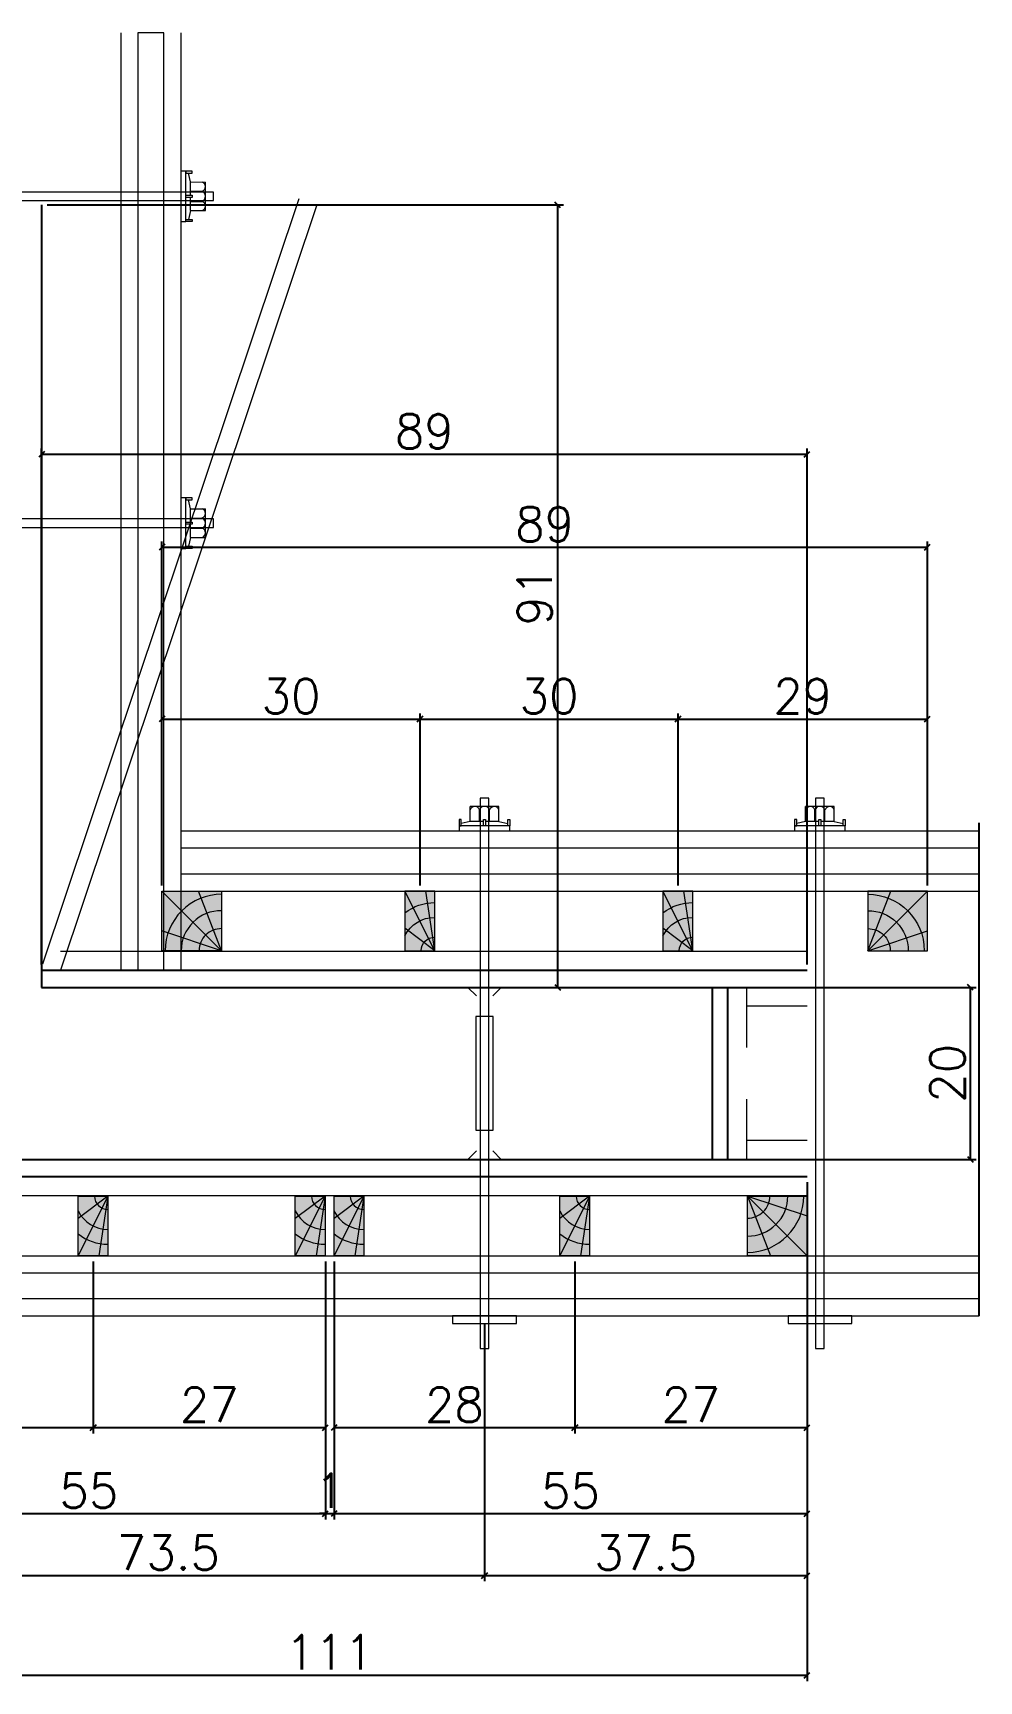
# Model space of a CAD drawing. Extents: x -8482 to 2614, y -517 to 5500.
# Drawn here: x -7983 to -7653, y 154 to 729 of the extents above; entities that cross this region are included whole.
import ezdxf

# ---------------------------------------------------------------- set-up
doc = ezdxf.new("R2010")
doc.units = 0
doc.layers.get('0').update_dxf_attribs({"color": 1, "lineweight": 9})
for name, color, linetype, lineweight in [('AGULHA', 1, 'Continuous', 15), ('BARRA_ANCORAGEM', 1, 'Continuous', 15), ('HACHURA_MEIOPONTALETE', 33, 'Continuous', 15), ('HACHURA_PONTALETE', 23, 'Continuous', 15), ('MEIOPONTALE_3_5X7', 12, 'Continuous', 15), ('PERFIL_METALICO', 7, 'Continuous', 15), ('PONTALETE_7X7', 18, 'Continuous', 15), ('SARRAFO_2_2X7', 24, 'Continuous', 15)]:
    doc.layers.add(name, color=color, linetype=linetype, lineweight=lineweight)
for name, color, linetype in [('COTA', 241, 'Continuous'), ('cotas', 4, 'Continuous'), ('NOMENCLATURA', 7, 'Continuous')]:
    doc.layers.add(name, color=color, linetype=linetype)
doc.layers.add('hachura-chapa', color=7, linetype='Continuous', true_color=0xd07990)
doc.styles.add('Romans', font='romans.shx', dxfattribs={"height": 12})
doc.dimstyles.new('COTAX3', dxfattribs={"dimtxt": 12, "dimasz": 2, "dimexe": 2, "dimexo": 2, "dimgap": 2, "dimtad": 1, "dimdec": 1, "dimlfac": 0.333333, "dimzin": 12, "dimdsep": 46, "dimtxsty": 'Romans', "dimblk": 'OBLIQUE', "dimcen": 9, "dimclrd": 4, "dimclre": 4, "dimclrt": 240, "dimaunit": 1, "dimadec": 8, "dimazin": 3, "dimtfac": 1, "dimtdec": 1, "dimtix": 1, "dimtmove": 0, "dimatfit": 2, "dimldrblk": 'OBLIQUE', "dimfxl": 1, "dimtolj": 1, "dimtzin": 0, "dimlwd": -1, "dimlwe": -1, "dimarcsym": 0})

# ---------------------------------------------------------------- blocks, each defined once
blk = doc.blocks.new('_Oblique')
at = {"color": 0, "linetype": 'ByBlock', "lineweight": -2}
blk.add_line((-0.5, -0.5), (0.5, 0.5), dxfattribs=at)
blk = doc.blocks.new('*D9216')
at = {"layer": 'COTA', "color": 4, "linetype": 'Continuous', "ltscale": 30, "transparency": 16777216}
for p, q in [((-7977.87, 669.5), (-7797.87, 669.5)), ((-7799.87, 669.5), (-7799.87, 396.5)), ((-7977.87, 396.5), (-7797.87, 396.5))]:
    blk.add_line(p, q, dxfattribs=at)
at = {"layer": 'Defpoints', "color": 0, "linetype": 'Continuous', "ltscale": 30, "transparency": 16777216}
for p in [(-7979.87, 669.5), (-7979.87, 396.5), (-7799.87, 396.5)]:
    blk.add_point(p, dxfattribs=at)
at = {"layer": 'COTA', "color": 4, "linetype": 'Continuous', "ltscale": 30, "transparency": 16777216, "xscale": 2, "yscale": 2, "zscale": 2}
for p, rotation in [((-7799.87, 669.5), 90), ((-7799.87, 396.5), 270)]:
    blk.add_blockref('_Oblique', p, dxfattribs=dict(at, rotation=rotation))
at = {"layer": 'COTA', "color": 240, "linetype": 'Continuous', "ltscale": 30, "transparency": 16777216, "insert": (-7807.87, 533), "char_height": 12, "attachment_point": 5, "rotation": 90, "style": 'Romans'}
blk.add_mtext('\\A1;91', dxfattribs=at)
blk = doc.blocks.new('A$C51C4441F')
at = {"layer": 'BARRA_ANCORAGEM'}
for p, q in [((-2.25, 3.4), (-1.79, 5.5)), ((-2.25, 3.4), (-5.81, 3.39)), ((-5.81, 3.39), (-5.81, -3.39)), ((-2.25, 1.2), (-5.02, 1.2)), ((-2.25, 3.4), (-2.25, 3.4)), ((-2.25, 3.4), (-2.25, 0.25)), ((-2.25, -3.4), (-5.81, -3.39)), ((-2.25, -1.2), (-5.02, -1.2)), ((-2.25, -0.25), (-2.25, -3.4)), ((-2.25, -3.4), (-1.79, -5.5))]:
    blk.add_line(p, q, dxfattribs=at)
for points in [[(-2.7, 6), (-1.2, 6), (-1.2, 5.5), (-2.7, 5.5)], [(-1.2, -6), (0, -6), (0, 6), (-1.2, 6)], [(-2.7, 0.25), (-1.2, 0.25), (-1.2, -0.25), (-2.7, -0.25)], [(-2.7, -6), (-1.2, -6), (-1.2, -5.5), (-2.7, -5.5)]]:
    blk.add_lwpolyline(points, close=True, dxfattribs=at)
for centre, radius, start, end in [((-4.66, 2.3), 1.15, 107.7845, 252.2718), ((-4.52, 0), 1.3, 112.648, 247.4083), ((-4.66, -2.3), 1.15, 107.7845, 252.2718)]:
    blk.add_arc(centre, radius, start, end, dxfattribs=at)
blk = doc.blocks.new('PAR.CIM2')
at = {"layer": 'AGULHA', "xscale": 0.49005, "yscale": 0.49005, "zscale": 0.49005, "rotation": 270}
blk.add_blockref('A$C51C4441F', (0, 0), dxfattribs=at)
blk = doc.blocks.new('*D9222')
at = {"layer": 'COTA', "color": 4, "linetype": 'Continuous', "ltscale": 30, "transparency": 16777216}
for p, q in [((-8045.87, 328.5), (-8045.87, 154.5)), ((-7712.87, 328.5), (-7712.87, 154.5)), ((-8045.87, 156.5), (-7712.87, 156.5))]:
    blk.add_line(p, q, dxfattribs=at)
at = {"layer": 'Defpoints', "color": 0, "linetype": 'Continuous', "ltscale": 30, "transparency": 16777216}
for p in [(-8045.87, 330.5), (-7712.87, 330.5), (-7712.87, 156.5)]:
    blk.add_point(p, dxfattribs=at)
at = {"layer": 'COTA', "color": 4, "linetype": 'Continuous', "ltscale": 30, "transparency": 16777216, "xscale": 2, "yscale": 2, "zscale": 2, "rotation": 180}
blk.add_blockref('_Oblique', (-8045.87, 156.5), dxfattribs=at)
at = {"layer": 'COTA', "color": 4, "linetype": 'Continuous', "ltscale": 30, "transparency": 16777216, "xscale": 2, "yscale": 2, "zscale": 2}
blk.add_blockref('_Oblique', (-7712.87, 156.5), dxfattribs=at)
at = {"layer": 'COTA', "color": 240, "linetype": 'Continuous', "ltscale": 30, "transparency": 16777216, "insert": (-7879.37, 164.5), "char_height": 12, "attachment_point": 5, "style": 'Romans'}
blk.add_mtext('\\A1;111', dxfattribs=at)
blk = doc.blocks.new('*D9223')
at = {"layer": 'COTA', "color": 4, "linetype": 'Continuous', "ltscale": 30, "transparency": 16777216}
for p, q in [((-7979.87, 404.5), (-7979.87, 584.5)), ((-7979.87, 582.5), (-7712.87, 582.5)), ((-7712.87, 404.5), (-7712.87, 584.5))]:
    blk.add_line(p, q, dxfattribs=at)
at = {"layer": 'Defpoints', "color": 0, "linetype": 'Continuous', "ltscale": 30, "transparency": 16777216}
for p in [(-7712.87, 582.5), (-7979.87, 402.5), (-7712.87, 402.5)]:
    blk.add_point(p, dxfattribs=at)
at = {"layer": 'COTA', "color": 4, "linetype": 'Continuous', "ltscale": 30, "transparency": 16777216, "xscale": 2, "yscale": 2, "zscale": 2, "rotation": 180}
blk.add_blockref('_Oblique', (-7979.87, 582.5), dxfattribs=at)
at = {"layer": 'COTA', "color": 4, "linetype": 'Continuous', "ltscale": 30, "transparency": 16777216, "xscale": 2, "yscale": 2, "zscale": 2}
blk.add_blockref('_Oblique', (-7712.87, 582.5), dxfattribs=at)
at = {"layer": 'COTA', "color": 240, "linetype": 'Continuous', "ltscale": 30, "transparency": 16777216, "insert": (-7846.37, 590.5), "char_height": 12, "attachment_point": 5, "style": 'Romans'}
blk.add_mtext('\\A1;89', dxfattribs=at)
blk = doc.blocks.new('*D9224')
at = {"layer": 'COTA', "color": 4, "linetype": 'Continuous', "ltscale": 30, "transparency": 16777216}
for p, q in [((-7743.87, 396.5), (-7653.87, 396.5)), ((-7655.87, 336.5), (-7655.87, 396.5)), ((-7743.87, 336.5), (-7653.87, 336.5))]:
    blk.add_line(p, q, dxfattribs=at)
at = {"layer": 'Defpoints', "color": 0, "linetype": 'Continuous', "ltscale": 30, "transparency": 16777216}
for p in [(-7745.87, 396.5), (-7655.87, 396.5), (-7745.87, 336.5)]:
    blk.add_point(p, dxfattribs=at)
at = {"layer": 'COTA', "color": 4, "linetype": 'Continuous', "ltscale": 30, "transparency": 16777216, "xscale": 2, "yscale": 2, "zscale": 2}
for p, rotation in [((-7655.87, 396.5), 90), ((-7655.87, 336.5), 270)]:
    blk.add_blockref('_Oblique', p, dxfattribs=dict(at, rotation=rotation))
at = {"layer": 'COTA', "color": 240, "linetype": 'Continuous', "ltscale": 30, "transparency": 16777216, "insert": (-7663.87, 366.5), "char_height": 12, "attachment_point": 5, "rotation": 90, "style": 'Romans'}
blk.add_mtext('\\A1;20', dxfattribs=at)
blk = doc.blocks.new('MEIOPT')
at = {"layer": 'HACHURA_MEIOPONTALETE'}
h = blk.add_hatch(color=256, dxfattribs=at)
h.dxf.hatch_style = 1
h.paths.add_polyline_path([(0, 0), (7, 0), (7, -14), (0, -14)])
at = {"layer": 'MEIOPONTALE_3_5X7'}
for q in [(0, -14), (0, -5.3), (4.87, -14)]:
    blk.add_line((7, 0), q, dxfattribs=at)
blk.add_lwpolyline([(0, 0), (7, 0), (7, -14), (0, -14)], close=True, dxfattribs=at)
for radius, start in [(3.17, 180), (7.83, 206.5651), (11.31, 231.7782)]:
    blk.add_arc((7, 0), radius, start, 270, dxfattribs=at)
blk = doc.blocks.new('B2A.E4')
at = {"layer": 'MEIOPONTALE_3_5X7', "xscale": 0.495, "yscale": 0.495, "zscale": 0.495}
blk.add_blockref('MEIOPT', (0, 6.93), dxfattribs=at)
blk = doc.blocks.new('*D9225')
at = {"layer": 'COTA', "color": 4, "linetype": 'Continuous', "ltscale": 30, "transparency": 16777216}
for p, q in [((-8045.87, 300.9), (-8045.87, 240.9)), ((-7961.87, 300.9), (-7961.87, 240.9)), ((-8045.87, 242.9), (-7961.87, 242.9))]:
    blk.add_line(p, q, dxfattribs=at)
at = {"layer": 'Defpoints', "color": 0, "linetype": 'Continuous', "ltscale": 30, "transparency": 16777216}
for p in [(-8045.87, 302.9), (-7961.87, 302.9), (-7961.87, 242.9)]:
    blk.add_point(p, dxfattribs=at)
at = {"layer": 'COTA', "color": 4, "linetype": 'Continuous', "ltscale": 30, "transparency": 16777216, "xscale": 2, "yscale": 2, "zscale": 2, "rotation": 180}
blk.add_blockref('_Oblique', (-8045.87, 242.9), dxfattribs=at)
at = {"layer": 'COTA', "color": 4, "linetype": 'Continuous', "ltscale": 30, "transparency": 16777216, "xscale": 2, "yscale": 2, "zscale": 2}
blk.add_blockref('_Oblique', (-7961.87, 242.9), dxfattribs=at)
at = {"layer": 'COTA', "color": 240, "linetype": 'Continuous', "ltscale": 30, "transparency": 16777216, "insert": (-8003.87, 250.9), "char_height": 12, "attachment_point": 5, "style": 'Romans'}
blk.add_mtext('\\A1;28', dxfattribs=at)
blk = doc.blocks.new('*D9226')
at = {"layer": 'COTA', "color": 4, "linetype": 'Continuous', "ltscale": 30, "transparency": 16777216}
for p, q in [((-7961.87, 300.9), (-7961.87, 240.9)), ((-7880.87, 300.9), (-7880.87, 240.9)), ((-7961.87, 242.9), (-7880.87, 242.9))]:
    blk.add_line(p, q, dxfattribs=at)
at = {"layer": 'Defpoints', "color": 0, "linetype": 'Continuous', "ltscale": 30, "transparency": 16777216}
for p in [(-7961.87, 302.9), (-7880.87, 302.9), (-7880.87, 242.9)]:
    blk.add_point(p, dxfattribs=at)
at = {"layer": 'COTA', "color": 4, "linetype": 'Continuous', "ltscale": 30, "transparency": 16777216, "xscale": 2, "yscale": 2, "zscale": 2, "rotation": 180}
blk.add_blockref('_Oblique', (-7961.87, 242.9), dxfattribs=at)
at = {"layer": 'COTA', "color": 4, "linetype": 'Continuous', "ltscale": 30, "transparency": 16777216, "xscale": 2, "yscale": 2, "zscale": 2}
blk.add_blockref('_Oblique', (-7880.87, 242.9), dxfattribs=at)
at = {"layer": 'COTA', "color": 240, "linetype": 'Continuous', "ltscale": 30, "transparency": 16777216, "insert": (-7921.37, 250.9), "char_height": 12, "attachment_point": 5, "style": 'Romans'}
blk.add_mtext('\\A1;27', dxfattribs=at)
blk = doc.blocks.new('*D9227')
at = {"layer": 'COTA', "color": 4, "linetype": 'Continuous', "ltscale": 30, "transparency": 16777216}
for p, q in [((-8045.87, 300.9), (-8045.87, 210.9)), ((-7880.87, 300.9), (-7880.87, 210.9)), ((-8045.87, 212.9), (-7880.87, 212.9))]:
    blk.add_line(p, q, dxfattribs=at)
at = {"layer": 'Defpoints', "color": 0, "linetype": 'Continuous', "ltscale": 30, "transparency": 16777216}
for p in [(-8045.87, 302.9), (-7880.87, 302.9), (-7880.87, 212.9)]:
    blk.add_point(p, dxfattribs=at)
at = {"layer": 'COTA', "color": 4, "linetype": 'Continuous', "ltscale": 30, "transparency": 16777216, "xscale": 2, "yscale": 2, "zscale": 2, "rotation": 180}
blk.add_blockref('_Oblique', (-8045.87, 212.9), dxfattribs=at)
at = {"layer": 'COTA', "color": 4, "linetype": 'Continuous', "ltscale": 30, "transparency": 16777216, "xscale": 2, "yscale": 2, "zscale": 2}
blk.add_blockref('_Oblique', (-7880.87, 212.9), dxfattribs=at)
at = {"layer": 'COTA', "color": 240, "linetype": 'Continuous', "ltscale": 30, "transparency": 16777216, "insert": (-7963.37, 220.9), "char_height": 12, "attachment_point": 5, "style": 'Romans'}
blk.add_mtext('\\A1;55', dxfattribs=at)
blk = doc.blocks.new('*D9228')
at = {"layer": 'COTA', "color": 4, "linetype": 'Continuous', "ltscale": 30, "transparency": 16777216}
for p, q in [((-7880.87, 300.9), (-7880.87, 210.9)), ((-7877.87, 300.9), (-7877.87, 210.9)), ((-7880.87, 212.9), (-7882.87, 212.9)), ((-7880.87, 212.9), (-7877.87, 212.9)), ((-7877.87, 212.9), (-7875.87, 212.9))]:
    blk.add_line(p, q, dxfattribs=at)
at = {"layer": 'Defpoints', "color": 0, "linetype": 'Continuous', "ltscale": 30, "transparency": 16777216}
for p in [(-7880.87, 302.9), (-7877.87, 302.9), (-7877.87, 212.9)]:
    blk.add_point(p, dxfattribs=at)
at = {"layer": 'COTA', "color": 4, "linetype": 'Continuous', "ltscale": 30, "transparency": 16777216, "xscale": 2, "yscale": 2, "zscale": 2}
blk.add_blockref('_Oblique', (-7880.87, 212.9), dxfattribs=at)
at = {"layer": 'COTA', "color": 4, "linetype": 'Continuous', "ltscale": 30, "transparency": 16777216, "xscale": 2, "yscale": 2, "zscale": 2, "rotation": 180}
blk.add_blockref('_Oblique', (-7877.87, 212.9), dxfattribs=at)
at = {"layer": 'COTA', "color": 240, "linetype": 'Continuous', "ltscale": 30, "transparency": 16777216, "insert": (-7879.37, 220.9), "char_height": 12, "attachment_point": 5, "style": 'Romans'}
blk.add_mtext('\\A1;1', dxfattribs=at)
blk = doc.blocks.new('PT')
at = {"layer": 'HACHURA_PONTALETE'}
h = blk.add_hatch(color=256, dxfattribs=at)
h.dxf.hatch_style = 1
h.paths.add_polyline_path([(0, 0), (14, 0), (14, -14), (0, -14)])
at = {"layer": 'PONTALETE_7X7'}
for q in [(0, -14), (0, -5.43), (9.34, -14), (0, -14), (0, -5.43), (9.34, -14)]:
    blk.add_line((14, 0), q, dxfattribs=at)
blk.add_lwpolyline([(0, 0), (14, 0), (14, -14), (0, -14)], close=True, dxfattribs=at)
for centre, radius, start, end in [((14, 0), 13.24, 180, 270), ((14.01, -0.08), 9.41, 179.4828, 269.9104), ((14.01, -0.08), 9.41, 179.4828, 269.9104), ((14.01, -0.08), 5.19, 179.0659, 269.8369), ((14.01, -0.08), 5.19, 179.0659, 269.8369), ((14, 0), 13.24, 180, 270)]:
    blk.add_arc(centre, radius, start, end, dxfattribs=at)
at = {"layer": 'SARRAFO_2_2X7'}
blk.add_lwpolyline([(0, 0), (14, 0), (14, -14), (0, -14)], close=True, dxfattribs=at)
blk = doc.blocks.new('B1A.D2')
at = {"layer": 'PONTALETE_7X7', "xscale": 0.495, "yscale": 0.495, "zscale": 0.495, "rotation": 90.00000000000001}
blk.add_blockref('PT', (-6.93, 0), dxfattribs=at)
blk = doc.blocks.new('*D9229')
at = {"layer": 'COTA', "color": 4, "linetype": 'Continuous', "ltscale": 30, "transparency": 16777216}
for p, q in [((-7877.87, 300.9), (-7877.87, 240.9)), ((-7793.87, 300.9), (-7793.87, 240.9)), ((-7877.87, 242.9), (-7793.87, 242.9))]:
    blk.add_line(p, q, dxfattribs=at)
at = {"layer": 'Defpoints', "color": 0, "linetype": 'Continuous', "ltscale": 30, "transparency": 16777216}
for p in [(-7877.87, 302.9), (-7793.87, 302.9), (-7793.87, 242.9)]:
    blk.add_point(p, dxfattribs=at)
at = {"layer": 'COTA', "color": 4, "linetype": 'Continuous', "ltscale": 30, "transparency": 16777216, "xscale": 2, "yscale": 2, "zscale": 2, "rotation": 180}
blk.add_blockref('_Oblique', (-7877.87, 242.9), dxfattribs=at)
at = {"layer": 'COTA', "color": 4, "linetype": 'Continuous', "ltscale": 30, "transparency": 16777216, "xscale": 2, "yscale": 2, "zscale": 2}
blk.add_blockref('_Oblique', (-7793.87, 242.9), dxfattribs=at)
at = {"layer": 'COTA', "color": 240, "linetype": 'Continuous', "ltscale": 30, "transparency": 16777216, "insert": (-7835.87, 250.9), "char_height": 12, "attachment_point": 5, "style": 'Romans'}
blk.add_mtext('\\A1;28', dxfattribs=at)
blk = doc.blocks.new('*D9230')
at = {"layer": 'COTA', "color": 4, "linetype": 'Continuous', "ltscale": 30, "transparency": 16777216}
for p, q in [((-7793.87, 300.9), (-7793.87, 240.9)), ((-7712.87, 300.9), (-7712.87, 240.9)), ((-7793.87, 242.9), (-7712.87, 242.9))]:
    blk.add_line(p, q, dxfattribs=at)
at = {"layer": 'Defpoints', "color": 0, "linetype": 'Continuous', "ltscale": 30, "transparency": 16777216}
for p in [(-7793.87, 302.9), (-7712.87, 302.9), (-7712.87, 242.9)]:
    blk.add_point(p, dxfattribs=at)
at = {"layer": 'COTA', "color": 4, "linetype": 'Continuous', "ltscale": 30, "transparency": 16777216, "xscale": 2, "yscale": 2, "zscale": 2, "rotation": 180}
blk.add_blockref('_Oblique', (-7793.87, 242.9), dxfattribs=at)
at = {"layer": 'COTA', "color": 4, "linetype": 'Continuous', "ltscale": 30, "transparency": 16777216, "xscale": 2, "yscale": 2, "zscale": 2}
blk.add_blockref('_Oblique', (-7712.87, 242.9), dxfattribs=at)
at = {"layer": 'COTA', "color": 240, "linetype": 'Continuous', "ltscale": 30, "transparency": 16777216, "insert": (-7753.37, 250.9), "char_height": 12, "attachment_point": 5, "style": 'Romans'}
blk.add_mtext('\\A1;27', dxfattribs=at)
blk = doc.blocks.new('*D9231')
at = {"layer": 'COTA', "color": 4, "linetype": 'Continuous', "ltscale": 30, "transparency": 16777216}
for p, q in [((-7877.87, 300.9), (-7877.87, 210.9)), ((-7712.87, 300.9), (-7712.87, 210.9)), ((-7877.87, 212.9), (-7712.87, 212.9))]:
    blk.add_line(p, q, dxfattribs=at)
at = {"layer": 'Defpoints', "color": 0, "linetype": 'Continuous', "ltscale": 30, "transparency": 16777216}
for p in [(-7877.87, 302.9), (-7712.87, 302.9), (-7712.87, 212.9)]:
    blk.add_point(p, dxfattribs=at)
at = {"layer": 'COTA', "color": 4, "linetype": 'Continuous', "ltscale": 30, "transparency": 16777216, "xscale": 2, "yscale": 2, "zscale": 2, "rotation": 180}
blk.add_blockref('_Oblique', (-7877.87, 212.9), dxfattribs=at)
at = {"layer": 'COTA', "color": 4, "linetype": 'Continuous', "ltscale": 30, "transparency": 16777216, "xscale": 2, "yscale": 2, "zscale": 2}
blk.add_blockref('_Oblique', (-7712.87, 212.9), dxfattribs=at)
at = {"layer": 'COTA', "color": 240, "linetype": 'Continuous', "ltscale": 30, "transparency": 16777216, "insert": (-7795.37, 220.9), "char_height": 12, "attachment_point": 5, "style": 'Romans'}
blk.add_mtext('\\A1;55', dxfattribs=at)
blk = doc.blocks.new('B1B.E3')
at = {"layer": 'PONTALETE_7X7', "xscale": 1.5, "yscale": 1.5, "zscale": 1.5, "rotation": 270}
blk.add_blockref('PT', (21, 0), dxfattribs=at)
blk = doc.blocks.new('B1B.E4')
at = {"layer": 'cotas', "xscale": 0.33, "yscale": 0.33, "zscale": 0.33}
blk.add_blockref('B1B.E3', (0, 0), dxfattribs=at)
blk = doc.blocks.new('B2B.E4')
at = {"layer": 'MEIOPONTALE_3_5X7', "xscale": -0.495, "yscale": 0.495, "zscale": 0.495, "rotation": 180}
blk.add_blockref('MEIOPT', (0, -6.93), dxfattribs=at)
blk = doc.blocks.new('B1B.D4')
at = {"layer": 'PONTALETE_7X7', "xscale": -0.495, "yscale": 0.495, "zscale": 0.495, "rotation": 90}
blk.add_blockref('PT', (-6.93, 0), dxfattribs=at)
blk = doc.blocks.new('*D9232')
at = {"layer": 'COTA', "color": 4, "linetype": 'Continuous', "ltscale": 30, "transparency": 16777216}
for p, q in [((-7937.87, 432.1), (-7937.87, 492.1)), ((-7937.87, 490.1), (-7847.87, 490.1)), ((-7847.87, 432.1), (-7847.87, 492.1))]:
    blk.add_line(p, q, dxfattribs=at)
at = {"layer": 'Defpoints', "color": 0, "linetype": 'Continuous', "ltscale": 30, "transparency": 16777216}
for p in [(-7847.87, 490.1), (-7937.87, 430.1), (-7847.87, 430.1)]:
    blk.add_point(p, dxfattribs=at)
at = {"layer": 'COTA', "color": 4, "linetype": 'Continuous', "ltscale": 30, "transparency": 16777216, "xscale": 2, "yscale": 2, "zscale": 2, "rotation": 180}
blk.add_blockref('_Oblique', (-7937.87, 490.1), dxfattribs=at)
at = {"layer": 'COTA', "color": 4, "linetype": 'Continuous', "ltscale": 30, "transparency": 16777216, "xscale": 2, "yscale": 2, "zscale": 2}
blk.add_blockref('_Oblique', (-7847.87, 490.1), dxfattribs=at)
at = {"layer": 'COTA', "color": 240, "linetype": 'Continuous', "ltscale": 30, "transparency": 16777216, "insert": (-7892.87, 498.1), "char_height": 12, "attachment_point": 5, "style": 'Romans'}
blk.add_mtext('\\A1;30', dxfattribs=at)
blk = doc.blocks.new('*D9233')
at = {"layer": 'COTA', "color": 4, "linetype": 'Continuous', "ltscale": 30, "transparency": 16777216}
for p, q in [((-7847.87, 432.1), (-7847.87, 492.1)), ((-7847.87, 490.1), (-7757.87, 490.1)), ((-7757.87, 432.1), (-7757.87, 492.1))]:
    blk.add_line(p, q, dxfattribs=at)
at = {"layer": 'Defpoints', "color": 0, "linetype": 'Continuous', "ltscale": 30, "transparency": 16777216}
for p in [(-7757.87, 490.1), (-7847.87, 430.1), (-7757.87, 430.1)]:
    blk.add_point(p, dxfattribs=at)
at = {"layer": 'COTA', "color": 4, "linetype": 'Continuous', "ltscale": 30, "transparency": 16777216, "xscale": 2, "yscale": 2, "zscale": 2, "rotation": 180}
blk.add_blockref('_Oblique', (-7847.87, 490.1), dxfattribs=at)
at = {"layer": 'COTA', "color": 4, "linetype": 'Continuous', "ltscale": 30, "transparency": 16777216, "xscale": 2, "yscale": 2, "zscale": 2}
blk.add_blockref('_Oblique', (-7757.87, 490.1), dxfattribs=at)
at = {"layer": 'COTA', "color": 240, "linetype": 'Continuous', "ltscale": 30, "transparency": 16777216, "insert": (-7802.87, 498.1), "char_height": 12, "attachment_point": 5, "style": 'Romans'}
blk.add_mtext('\\A1;30', dxfattribs=at)
blk = doc.blocks.new('*D9234')
at = {"layer": 'COTA', "color": 4, "linetype": 'Continuous', "ltscale": 30, "transparency": 16777216}
for p, q in [((-7757.87, 432.1), (-7757.87, 492.1)), ((-7757.87, 490.1), (-7670.87, 490.1)), ((-7670.87, 432.1), (-7670.87, 492.1))]:
    blk.add_line(p, q, dxfattribs=at)
at = {"layer": 'Defpoints', "color": 0, "linetype": 'Continuous', "ltscale": 30, "transparency": 16777216}
for p in [(-7670.87, 490.1), (-7757.87, 430.1), (-7670.87, 430.1)]:
    blk.add_point(p, dxfattribs=at)
at = {"layer": 'COTA', "color": 4, "linetype": 'Continuous', "ltscale": 30, "transparency": 16777216, "xscale": 2, "yscale": 2, "zscale": 2, "rotation": 180}
blk.add_blockref('_Oblique', (-7757.87, 490.1), dxfattribs=at)
at = {"layer": 'COTA', "color": 4, "linetype": 'Continuous', "ltscale": 30, "transparency": 16777216, "xscale": 2, "yscale": 2, "zscale": 2}
blk.add_blockref('_Oblique', (-7670.87, 490.1), dxfattribs=at)
at = {"layer": 'COTA', "color": 240, "linetype": 'Continuous', "ltscale": 30, "transparency": 16777216, "insert": (-7714.37, 498.1), "char_height": 12, "attachment_point": 5, "style": 'Romans'}
blk.add_mtext('\\A1;29', dxfattribs=at)
blk = doc.blocks.new('*D9235')
at = {"layer": 'COTA', "color": 4, "linetype": 'Continuous', "ltscale": 30, "transparency": 16777216}
for p, q in [((-7937.87, 432.1), (-7937.87, 552.1)), ((-7670.87, 432.1), (-7670.87, 552.1)), ((-7937.87, 550.1), (-7670.87, 550.1))]:
    blk.add_line(p, q, dxfattribs=at)
at = {"layer": 'Defpoints', "color": 0, "linetype": 'Continuous', "ltscale": 30, "transparency": 16777216}
for p in [(-7670.87, 550.1), (-7937.87, 430.1), (-7670.87, 430.1)]:
    blk.add_point(p, dxfattribs=at)
at = {"layer": 'COTA', "color": 4, "linetype": 'Continuous', "ltscale": 30, "transparency": 16777216, "xscale": 2, "yscale": 2, "zscale": 2, "rotation": 180}
blk.add_blockref('_Oblique', (-7937.87, 550.1), dxfattribs=at)
at = {"layer": 'COTA', "color": 4, "linetype": 'Continuous', "ltscale": 30, "transparency": 16777216, "xscale": 2, "yscale": 2, "zscale": 2}
blk.add_blockref('_Oblique', (-7670.87, 550.1), dxfattribs=at)
at = {"layer": 'COTA', "color": 240, "linetype": 'Continuous', "ltscale": 30, "transparency": 16777216, "insert": (-7804.37, 558.1), "char_height": 12, "attachment_point": 5, "style": 'Romans'}
blk.add_mtext('\\A1;89', dxfattribs=at)
blk = doc.blocks.new('PAR_CIMA')
at = {"layer": 'BARRA_ANCORAGEM'}
blk.add_lwpolyline([(-0.94905, -0.999), (-1.94805, 0), (1.94805, 0), (0.94905, -0.999)], dxfattribs=at)
blk = doc.blocks.new('PAR_BAIXO')
at = {"layer": 'BARRA_ANCORAGEM'}
blk.add_lwpolyline([(-0.94905, 0.999), (-1.94805, 0), (1.94805, 0), (0.94905, 0.999)], dxfattribs=at)
blk = doc.blocks.new('PAR.BAI2')
at = {"layer": 'BARRA_ANCORAGEM'}
blk.add_lwpolyline([(-3.7125, -0.891), (3.7125, -0.891), (3.7125, 0), (-3.7125, 0)], close=True, dxfattribs=at)
blk = doc.blocks.new('*D9236')
at = {"layer": 'COTA', "color": 4, "linetype": 'Continuous', "ltscale": 30, "transparency": 16777216}
for p, q in [((-7825.37, 279.3), (-7825.37, 189.3)), ((-7712.87, 279.3), (-7712.87, 189.3)), ((-7825.37, 191.3), (-7712.87, 191.3))]:
    blk.add_line(p, q, dxfattribs=at)
at = {"layer": 'Defpoints', "color": 0, "linetype": 'Continuous', "ltscale": 30, "transparency": 16777216}
for p in [(-7825.37, 281.3), (-7712.87, 281.3), (-7712.87, 191.3)]:
    blk.add_point(p, dxfattribs=at)
at = {"layer": 'COTA', "color": 4, "linetype": 'Continuous', "ltscale": 30, "transparency": 16777216, "xscale": 2, "yscale": 2, "zscale": 2, "rotation": 180}
blk.add_blockref('_Oblique', (-7825.37, 191.3), dxfattribs=at)
at = {"layer": 'COTA', "color": 4, "linetype": 'Continuous', "ltscale": 30, "transparency": 16777216, "xscale": 2, "yscale": 2, "zscale": 2}
blk.add_blockref('_Oblique', (-7712.87, 191.3), dxfattribs=at)
at = {"layer": 'COTA', "color": 240, "linetype": 'Continuous', "ltscale": 30, "transparency": 16777216, "insert": (-7769.12, 199.3), "char_height": 12, "attachment_point": 5, "style": 'Romans'}
blk.add_mtext('\\A1;37.5', dxfattribs=at)
blk = doc.blocks.new('*D9237')
at = {"layer": 'COTA', "color": 4, "linetype": 'Continuous', "ltscale": 30, "transparency": 16777216}
for p, q in [((-8045.87, 279.3), (-8045.87, 189.3)), ((-7825.37, 279.3), (-7825.37, 189.3)), ((-8045.87, 191.3), (-7825.37, 191.3))]:
    blk.add_line(p, q, dxfattribs=at)
at = {"layer": 'Defpoints', "color": 0, "linetype": 'Continuous', "ltscale": 30, "transparency": 16777216}
for p in [(-8045.87, 281.3), (-7825.37, 281.3), (-7825.37, 191.3)]:
    blk.add_point(p, dxfattribs=at)
at = {"layer": 'COTA', "color": 4, "linetype": 'Continuous', "ltscale": 30, "transparency": 16777216, "xscale": 2, "yscale": 2, "zscale": 2, "rotation": 180}
blk.add_blockref('_Oblique', (-8045.87, 191.3), dxfattribs=at)
at = {"layer": 'COTA', "color": 4, "linetype": 'Continuous', "ltscale": 30, "transparency": 16777216, "xscale": 2, "yscale": 2, "zscale": 2}
blk.add_blockref('_Oblique', (-7825.37, 191.3), dxfattribs=at)
at = {"layer": 'COTA', "color": 240, "linetype": 'Continuous', "ltscale": 30, "transparency": 16777216, "insert": (-7935.62, 199.3), "char_height": 12, "attachment_point": 5, "style": 'Romans'}
blk.add_mtext('\\A1;73.5', dxfattribs=at)

msp = doc.modelspace()

# ---------------------------------------------------------------- linework, layer by layer
at = {"layer": 'BARRA_ANCORAGEM', "linetype": 'Continuous', "ltscale": 30}
for points in [[(-8111.87, 674), (-8111.87, 671), (-7919.87, 671), (-7919.87, 674)], [(-8111.87, 560), (-8111.87, 557), (-7919.87, 557), (-7919.87, 560)], [(-7826.87, 270.5), (-7823.87, 270.5), (-7823.87, 462.5), (-7826.87, 462.5)], [(-7709.87, 270.5), (-7706.87, 270.5), (-7706.87, 462.5), (-7709.87, 462.5)], [(-7828.37, 346.7), (-7822.37, 346.7), (-7822.37, 386.3), (-7828.37, 386.3)]]:
    msp.add_lwpolyline(points, close=True, dxfattribs=at)
at = {"layer": 'hachura-chapa', "ltscale": 30}
for p, q in [((-7979.87, 669.5), (-7979.87, 396.5)), ((-7979.87, 402.5), (-7712.87, 402.5)), ((-7979.87, 396.5), (-7712.87, 396.5)), ((-7745.87, 336.5), (-7745.87, 396.5)), ((-7740.47, 336.5), (-7740.47, 396.5)), ((-8045.87, 336.5), (-7712.87, 336.5)), ((-8045.87, 330.5), (-7712.87, 330.5))]:
    msp.add_line(p, q, dxfattribs=at)
at = {"layer": 'NOMENCLATURA', "linetype": 'Continuous', "ltscale": 30}
msp.add_line((-7652.87, 281.9), (-7652.87, 453.97), dxfattribs=at)
at = {"layer": 'PERFIL_METALICO', "ltscale": 30}
for p, q in [((-7952.27, 729.5), (-7952.27, 402.5)), ((-7931.27, 729.5), (-7931.27, 402.5)), ((-7931.27, 451.1), (-7652.87, 451.1)), ((-7931.27, 430.1), (-7652.87, 430.1)), ((-8079.47, 302.9), (-7652.87, 302.9)), ((-8079.47, 281.9), (-7652.87, 281.9))]:
    msp.add_line(p, q, dxfattribs=at)
at = {"layer": 'PERFIL_METALICO', "linetype": 'Continuous', "ltscale": 30}
for points in [[(-7946.27, 729.5), (-7946.27, 402.5), (-7937.27, 402.5), (-7937.27, 729.5)], [(-7931.27, 436.1), (-7652.87, 436.1), (-7652.87, 445.1), (-7931.27, 445.1)], [(-8079.47, 296.9), (-7652.87, 296.9), (-7652.87, 287.9), (-8079.47, 287.9)]]:
    msp.add_lwpolyline(points, close=True, dxfattribs=at)
at = {"layer": 'SARRAFO_2_2X7', "ltscale": 30}
for p, q in [((-7890.13, 671.59), (-7979.53, 404.59)), ((-7883.87, 669.5), (-7973.27, 402.5)), ((-7973.27, 409.1), (-7712.87, 409.1)), ((-7973.27, 402.5), (-7712.87, 402.5)), ((-7740.47, 375.5), (-7740.47, 396.5)), ((-7733.87, 375.5), (-7733.87, 396.5)), ((-7712.87, 396.5), (-7733.87, 396.5)), ((-7712.87, 389.9), (-7733.87, 389.9)), ((-7740.47, 336.5), (-7740.47, 357.5)), ((-7733.87, 336.5), (-7733.87, 357.5)), ((-7712.87, 343.1), (-7733.87, 343.1)), ((-7712.87, 336.5), (-7733.87, 336.5)), ((-8045.87, 330.5), (-7712.87, 330.5)), ((-8045.87, 323.9), (-7712.87, 323.9))]:
    msp.add_line(p, q, dxfattribs=at)

# ---------------------------------------------------------------- block references
at = {"layer": 'BARRA_ANCORAGEM', "linetype": 'Continuous', "ltscale": 30, "xscale": 3, "yscale": 3, "zscale": 3, "rotation": 270}
for p in [(-7931.27, 672.5), (-7931.27, 558.5)]:
    msp.add_blockref('PAR.CIM2', p, dxfattribs=at)
at = {"layer": 'BARRA_ANCORAGEM', "linetype": 'Continuous', "ltscale": 30, "xscale": 3, "yscale": 3, "zscale": 3}
for name, p in [('PAR.CIM2', (-7825.37, 451.1)), ('PAR.CIM2', (-7708.37, 451.1)), ('PAR_CIMA', (-7825.37, 396.5)), ('PAR_BAIXO', (-7825.37, 336.5)), ('PAR.BAI2', (-7825.37, 281.9)), ('PAR.BAI2', (-7708.37, 281.9))]:
    msp.add_blockref(name, p, dxfattribs=at)
at = {"layer": 'hachura-chapa', "linetype": 'Continuous', "ltscale": 30, "xscale": 3, "yscale": 3, "zscale": 3}
for name, p in [('B1B.E4', (-7937.87, 430.1)), ('B2B.E4', (-7853.12, 430.1)), ('B2B.E4', (-7763.12, 430.1)), ('B1B.D4', (-7670.87, 430.1)), ('B2A.E4', (-7967.12, 302.9)), ('B2A.E4', (-7891.37, 302.9)), ('B2A.E4', (-7877.87, 302.9)), ('B2A.E4', (-7799.12, 302.9)), ('B1A.D2', (-7712.87, 302.9))]:
    msp.add_blockref(name, p, dxfattribs=at)

# ---------------------------------------------------------------- dimensions: what is measured, and where the dimension line sits
at = {"layer": 'COTA', "linetype": 'Continuous', "ltscale": 30}
for base, p1, p2, angle, picture, middle in [((-7799.87, 396.5), (-7979.87, 669.5), (-7979.87, 396.5), 270, '*D9216', (-7807.87, 533)), ((-7655.87, 396.5), (-7745.87, 336.5), (-7745.87, 396.5), 90, '*D9224', (-7663.87, 366.5))]:
    dim = msp.add_linear_dim(base=base, p1=p1, p2=p2, angle=angle, dimstyle='COTAX3', dxfattribs=at)
    dim.commit()
    dim.dimension.update_dxf_attribs({"geometry": picture, "text_midpoint": middle})
for base, p1, p2, picture, middle in [((-7712.87, 582.5), (-7979.87, 402.5), (-7712.87, 402.5), '*D9223', (-7846.37, 590.5)), ((-7670.87, 550.1), (-7937.87, 430.1), (-7670.87, 430.1), '*D9235', (-7804.37, 558.1)), ((-7847.87, 490.1), (-7937.87, 430.1), (-7847.87, 430.1), '*D9232', (-7892.87, 498.1)), ((-7757.87, 490.1), (-7847.87, 430.1), (-7757.87, 430.1), '*D9233', (-7802.87, 498.1)), ((-7670.87, 490.1), (-7757.87, 430.1), (-7670.87, 430.1), '*D9234', (-7714.37, 498.1)), ((-7712.87, 156.5), (-8045.87, 330.5), (-7712.87, 330.5), '*D9222', (-7879.37, 164.5)), ((-7961.87, 242.9), (-8045.87, 302.9), (-7961.87, 302.9), '*D9225', (-8003.87, 250.9)), ((-7880.87, 212.9), (-8045.87, 302.9), (-7880.87, 302.9), '*D9227', (-7963.37, 220.9)), ((-7880.87, 242.9), (-7961.87, 302.9), (-7880.87, 302.9), '*D9226', (-7921.37, 250.9)), ((-7877.87, 212.9), (-7880.87, 302.9), (-7877.87, 302.9), '*D9228', (-7879.37, 220.9)), ((-7793.87, 242.9), (-7877.87, 302.9), (-7793.87, 302.9), '*D9229', (-7835.87, 250.9)), ((-7712.87, 212.9), (-7877.87, 302.9), (-7712.87, 302.9), '*D9231', (-7795.37, 220.9)), ((-7712.87, 242.9), (-7793.87, 302.9), (-7712.87, 302.9), '*D9230', (-7753.37, 250.9)), ((-7825.37, 191.3), (-8045.87, 281.3), (-7825.37, 281.3), '*D9237', (-7935.62, 199.3)), ((-7712.87, 191.3), (-7825.37, 281.3), (-7712.87, 281.3), '*D9236', (-7769.12, 199.3))]:
    dim = msp.add_linear_dim(base=base, p1=p1, p2=p2, dimstyle='COTAX3', dxfattribs=at)
    dim.commit()
    dim.dimension.update_dxf_attribs({"geometry": picture, "text_midpoint": middle})

doc.saveas('drawing.dxf')
